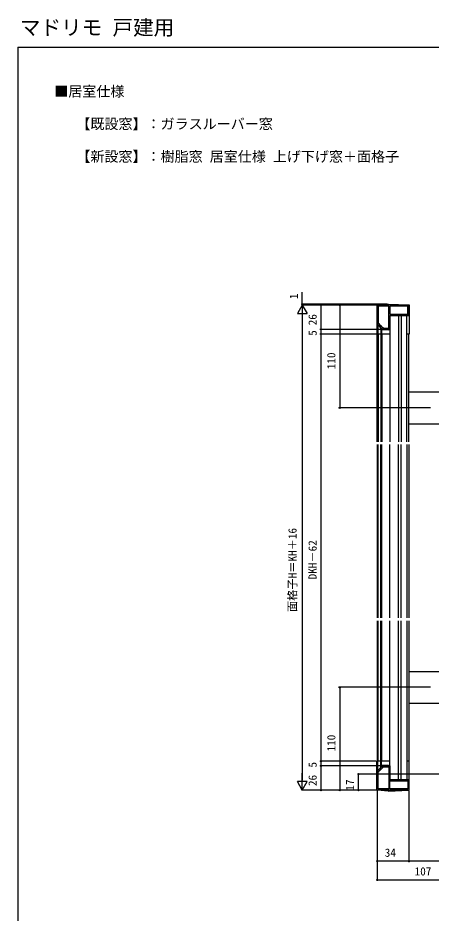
# Model space of a CAD drawing. Units: millimetres, scale not verified. Extents: x -525 to 525, y -783 to 778.
# Drawn here: x -525 to -83, y -179 to 778 of the extents above; entities that cross this region are included whole.
import ezdxf
from ezdxf.enums import TextEntityAlignment as Align

# ---------------------------------------------------------------- set-up
doc = ezdxf.new("R2010")
doc.units = ezdxf.units.MM
doc.header["$LTSCALE"] = 4
for name, color, linetype in [('0-1_USER1', 3, 'Continuous'), ('0-2_YKK_11', 7, 'Continuous'), ('0-4_YKK_12', 2, 'Continuous'), ('0-5_YKK_13', 4, 'Continuous'), ('0-6_YKK_D', 6, 'Continuous'), ('0-7_YKK_ZWAK', 7, 'Continuous')]:
    doc.layers.add(name, color=color, linetype=linetype)
doc.styles.add('ＭＳ ゴシック', font='')
doc.styles.get('ＭＳ ゴシック').set_extended_font_data('MS Gothic')

msp = doc.modelspace()

# ---------------------------------------------------------------- linework, layer by layer
at = {"layer": '0-2_YKK_11'}
for points in [[(-107.007, 471.2), (-141.007, 471.2), (-141.007, 450.2), (-140.007, 450.2), (-140.007, 449.486), (-139.734, 449.188)], [(-128.507, 446.4), (-128.507, 470), (-139.807, 470), (-139.807, 451.4), (-138.807, 451.4), (-138.807, 450.443), (-138.607, 450.16)], [(-137.019, 446.473), (-136.721, 446.2), (-136.007, 446.2), (-136.007, 445.2), (-127.307, 445.2), (-127.307, 460.2), (-117.965, 460.2), (-117.782, 460.32), (-117.232, 460.32), (-117.049, 460.2), (-114.465, 460.2), (-114.282, 460.32), (-113.732, 460.32), (-113.549, 460.2), (-107.007, 460.2), (-107.007, 471.2)], [(-136.047, 447.6), (-135.764, 447.4), (-134.807, 447.4), (-134.807, 446.4), (-128.507, 446.4)], [(-107.007, -47.8), (-141.007, -47.8), (-141.007, -26.8), (-140.007, -26.8), (-140.007, -26.086), (-139.734, -25.788)], [(-128.507, -23), (-128.507, -46.6), (-139.807, -46.6), (-139.807, -28), (-138.807, -28), (-138.807, -27.043), (-138.607, -26.76)], [(-137.019, -23.073), (-136.721, -22.8), (-136.007, -22.8), (-136.007, -21.8), (-127.307, -21.8), (-127.307, -36.8), (-117.965, -36.8), (-117.782, -36.92), (-117.232, -36.92), (-117.049, -36.8), (-114.465, -36.8), (-114.282, -36.92), (-113.732, -36.92), (-113.549, -36.8), (-107.007, -36.8), (-107.007, -47.8)], [(-136.047, -24.2), (-135.764, -24), (-134.807, -24), (-134.807, -23), (-128.507, -23)]]:
    msp.add_lwpolyline(points, dxfattribs=at)
for points in [[(-127.307, 461.4), (-108.207, 461.4), (-108.207, 470), (-127.307, 470)], [(-127.307, -38), (-108.207, -38), (-108.207, -46.6), (-127.307, -46.6)]]:
    msp.add_lwpolyline(points, close=True, dxfattribs=at)
for centre, radius, start, end in [((-140.007, 446.2), 3, 5.2154, 84.78348), ((-140.007, 446.2), 4.2, 19.46987, 70.52763), ((-140.007, -22.8), 3, 275.21652, 354.7846), ((-140.007, -22.8), 4.2, 289.47237, 340.53013)]:
    msp.add_arc(centre, radius, start, end, dxfattribs=at)
at = {"layer": '0-4_YKK_12'}
for p, q in [((-118.307, 459.7), (-118.307, 324.912)), ((-109.307, 459.7), (-118.307, 459.7)), ((-115.307, 459.7), (-115.307, 324.912)), ((-109.307, 324.912), (-109.307, 459.7)), ((-141.007, 324.912), (-141.007, 440.2)), ((-140.012, 440.2), (-140.012, 324.912)), ((-137.007, 440.2), (-137.007, 324.912)), ((-136.007, 440.2), (-136.007, 324.912)), ((-127.307, 440.2), (-127.307, 324.912)), ((-107.007, 324.912), (-107.007, 440.2)), ((-141.007, 321.912), (-141.007, 136.4)), ((-140.012, 136.4), (-140.012, 321.912)), ((-137.007, 136.4), (-137.007, 321.912)), ((-136.007, 136.4), (-136.007, 321.912)), ((-127.307, 136.4), (-127.307, 321.912)), ((-118.307, 136.4), (-118.307, 321.912)), ((-115.307, 136.4), (-115.307, 321.912)), ((-109.307, 321.912), (-109.307, 136.4)), ((-107.007, 321.912), (-107.007, 136.4)), ((-141.007, 133.4), (-141.007, -16.8)), ((-140.012, -16.8), (-140.012, 133.4)), ((-137.007, -16.8), (-137.007, 133.4)), ((-136.007, -16.8), (-136.007, 133.4)), ((-127.307, -16.8), (-127.307, 133.4)), ((-118.307, -36.3), (-118.307, 133.4)), ((-115.307, -36.3), (-115.307, 133.4)), ((-109.307, 133.4), (-109.307, -36.3)), ((-107.007, 133.4), (-107.007, -16.8)), ((-118.307, -36.3), (-109.307, -36.3))]:
    msp.add_line(p, q, dxfattribs=at)
at = {"layer": '0-5_YKK_13'}
for p, q in [((-140.74, 471.431), (-141.207, 471.4)), ((-141.207, 471.4), (-141.207, 470.926)), ((-141.207, 470.932), (-141.207, 440.2)), ((-129.207, 472.2), (-140.74, 471.431)), ((-129.207, 472.2), (-107.289, 471.417)), ((-107.289, 471.417), (-106.807, 471.4)), ((-106.807, 471.4), (-106.807, 470.913)), ((-106.807, 470.918), (-106.807, 440.2)), ((-127.307, 460), (-127.307, 440.2)), ((-127.307, 460), (-106.807, 460)), ((-140.007, 449), (-140.207, 449)), ((-137.207, 446.2), (-137.207, 440.2)), ((-136.207, 446), (-137.207, 446)), ((-136.207, 446), (-136.207, 440.2)), ((-129.207, 444.7), (-136.207, 445)), ((-129.207, 444.7), (-127.307, 445)), ((-127.307, 440.202), (-141.207, 440.202)), ((-106.807, 440.2), (-109.307, 440.2)), ((-107.007, 378.2), (-73.66, 378.2)), ((-107.007, 344.2), (-73.66, 344.2)), ((-107.007, 79.198), (-73.66, 79.198)), ((-107.007, 45.198), (-73.66, 45.198)), ((-141.207, -47.532), (-141.207, -16.8)), ((-127.307, -16.8), (-141.207, -16.8)), ((-137.207, -22.8), (-137.207, -16.8)), ((-136.207, -22.6), (-136.207, -16.8)), ((-127.307, -36.6), (-127.307, -16.8)), ((-106.807, -16.8), (-109.307, -16.8)), ((-106.807, -47.518), (-106.807, -16.8)), ((-140.007, -25.6), (-140.207, -25.6)), ((-136.207, -22.6), (-137.207, -22.6)), ((-129.207, -21.3), (-136.207, -21.6)), ((-129.207, -21.3), (-127.307, -21.6)), ((-127.307, -36.6), (-106.807, -36.6)), ((-141.207, -48), (-141.207, -47.526)), ((-106.807, -48), (-106.807, -47.513)), ((-140.74, -48.031), (-141.207, -48)), ((-129.207, -48.8), (-140.74, -48.031)), ((-129.207, -48.8), (-107.289, -48.017)), ((-107.289, -48.017), (-106.807, -48))]:
    msp.add_line(p, q, dxfattribs=at)
for points in [[(-140.707, 450), (-140.207, 450), (-140.207, 440.2)], [(-140.707, -26.6), (-140.207, -26.6), (-140.207, -16.8)]]:
    msp.add_lwpolyline(points, dxfattribs=at)
for centre, radius, start, end in [((-140.707, 470.932), 0.5, 93.81407, 180), ((-107.307, 470.918), 0.5, 0, 87.95459), ((-140.707, 450.5), 0.5, 180, 270), ((-140.007, 446.2), 2.8, 360, 90), ((-140.707, -27.1), 0.5, 90, 180), ((-140.007, -22.8), 2.8, 270, 0), ((-140.707, -47.532), 0.5, 180, 266.18593), ((-107.307, -47.518), 0.5, 272.04541, 0)]:
    msp.add_arc(centre, radius, start, end, dxfattribs=at)
at = {"layer": '0-6_YKK_D'}
for p, q in [((-221.007, 472.2), (-221.007, 484.914)), ((-221.007, 471.2), (-226.257, 462.107)), ((-130.207, 472.2), (-222.007, 472.2)), ((-155.008, 471.2), (-222.007, 471.2)), ((-155.008, 471.2), (-222.007, 471.2)), ((-221.007, 471.2), (-221.007, 472.2)), ((-221.007, 471.2), (-221.007, 468.65)), ((-221.007, 471.2), (-215.757, 462.107)), ((-221.007, 471.2), (-221.007, 453.013)), ((-141.707, 471.2), (-202.007, 471.2)), ((-201.007, 445.2), (-201.007, 471.2)), ((-155.008, 471.2), (-182.007, 471.2)), ((-181.007, 471.2), (-181.007, 361.2)), ((-226.257, 462.107), (-215.757, 462.107)), ((-221.007, 460.7), (-221.007, -37.3)), ((-136.707, 445.2), (-202.007, 445.2)), ((-136.707, 445.2), (-202.007, 445.2)), ((-201.007, 440.2), (-201.007, 445.2)), ((-142.207, 440.2), (-202.007, 440.2)), ((-142.207, 440.2), (-202.007, 440.2)), ((-201.007, -16.8), (-201.007, 440.2)), ((-84.073, 361.2), (-182.007, 361.2)), ((-84.073, 62.198), (-182.007, 62.198)), ((-181.007, 62.198), (-181.007, -47.8)), ((-142.207, -16.8), (-202.007, -16.8)), ((-142.207, -16.8), (-202.007, -16.8)), ((-201.007, -21.8), (-201.007, -16.8)), ((-136.707, -21.8), (-202.007, -21.8)), ((-136.707, -21.8), (-202.007, -21.8)), ((-201.007, -47.8), (-201.007, -21.8)), ((-221.007, -47.8), (-221.007, -29.613)), ((-30, -30.798), (-162.007, -30.798)), ((-161.007, -47.8), (-161.007, -30.798)), ((-221.007, -47.8), (-226.257, -38.707)), ((-215.757, -38.707), (-226.257, -38.707)), ((-141.707, -47.8), (-222.007, -47.8)), ((-221.007, -47.8), (-215.757, -38.707)), ((-141.707, -47.8), (-202.007, -47.8)), ((-141.707, -47.8), (-182.007, -47.8)), ((-141.707, -47.8), (-162.007, -47.8)), ((-141.007, -48.5), (-141.007, -124.801)), ((-141.007, -48.5), (-141.007, -144.801)), ((-107.007, -48.5), (-107.007, -124.801)), ((-107.007, -48.5), (-107.007, -124.801)), ((-107.007, -123.801), (-141.007, -123.801)), ((-34.006, -123.801), (-107.007, -123.801)), ((-141.007, -143.801), (-34.006, -143.801))]:
    msp.add_line(p, q, dxfattribs=at)
for centre in [(-221.007, 472.2), (-201.007, 471.2), (-181.007, 471.2), (-201.007, 445.2), (-201.007, 445.2), (-201.007, 440.2), (-201.007, 440.2), (-181.007, 361.2), (-181.007, 62.198), (-201.007, -16.8), (-201.007, -16.8), (-201.007, -21.8), (-201.007, -21.8), (-161.007, -30.798), (-201.007, -47.8), (-181.007, -47.8), (-161.007, -47.8), (-141.007, -123.801), (-107.007, -123.801), (-107.007, -123.801), (-141.007, -143.801)]:
    msp.add_circle(centre, 0.637, dxfattribs=at)
at = {"layer": '0-7_YKK_ZWAK'}
for q in [(-525, -782.8), (525, 747.2)]:
    msp.add_line((-525, 747.2), q, dxfattribs=at)

# ---------------------------------------------------------------- texts
at = {"layer": '0-1_USER1', "style": 'ＭＳ ゴシック'}
for s, height, p in [('マドリモ 戸建用', 16.13, (-522.875, 755.325)), ('■居室仕様', 11, (-486.153, 691.075)), ('【既設窓】：ガラスルーバー窓', 11, (-462.557, 656.245)), ('【新設窓】：樹脂窓 居室仕様 上げ下げ窓＋面格子', 11, (-462.557, 621.331))]:
    msp.add_text(s, height=height, dxfattribs=at).set_placement(p, align=Align.BOTTOM_LEFT)
at = {"layer": '0-6_YKK_D', "style": 'ＭＳ ゴシック'}
for s, p in [('1', (-223.007, 477.459)), ('26', (-203.007, 449.507)), ('5', (-203.007, 438.336)), ('110', (-183.007, 402.495)), ('面格子H＝KH＋16', (-224.507, 142.768)), ('DKH－62', (-203.007, 177.643)), ('110', (-183.007, -6.505)), ('5', (-203.007, -23.664)), ('26', (-203.007, -43.493)), ('17', (-163.007, -48.401))]:
    msp.add_text(s, height=8.798, rotation=90, dxfattribs=at).set_placement(p, align=Align.BOTTOM_LEFT)
for s, p in [('34', (-132.905, -121.801)), ('107', (-100.972, -141.801))]:
    msp.add_text(s, height=8.798, dxfattribs=at).set_placement(p, align=Align.BOTTOM_LEFT)

doc.saveas('drawing.dxf')
